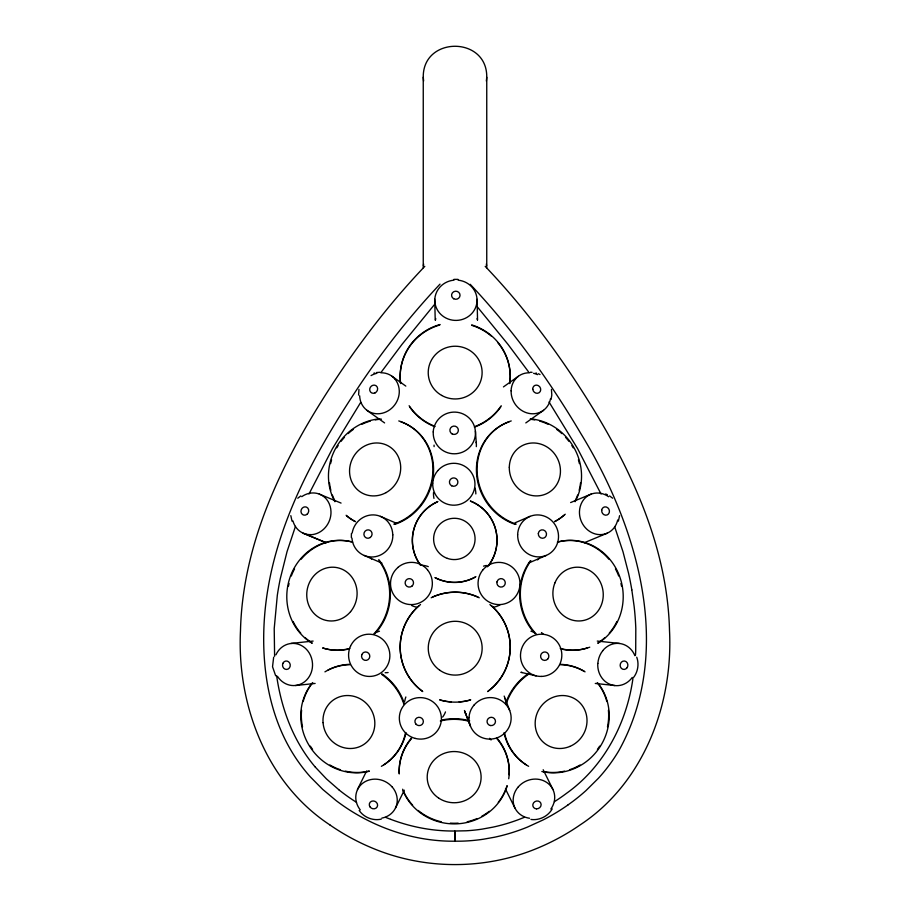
<?xml version="1.0" encoding="UTF-8"?>
<svg xmlns="http://www.w3.org/2000/svg" width="910" height="910" viewBox="0 0 910 910"><rect width="100%" height="100%" fill="white"/><g stroke="black" fill="none" stroke-linecap="round" stroke-linejoin="round"><path stroke-width="1.36" d="M351.431 533.476L351.34 537.548M423.252 267.756L423.616 264.002M423.252 265.891L423.252 77.248C422.627 35.99 487.385 35.922 486.748 77.248L486.748 265.891M486.361 81.07L486.748 77.248M619.585 515.663L618.379 521.168M358.961 389.412L358.597 395.076M632.962 678.348C626.706 723.211 604.069 766.436 566.816 793.111A193.785 193.739 -30.8 0 1 554.474 801.653M551.062 399.433L551.801 395.076L551.449 389.412M273.66 657.191L272.534 666.746L275.673 675.812M295.454 526.378L287.037 551.653L280.269 578.737A320.707 320.695 -74.1 0 0 277.322 595.265L274.217 628.537L274.604 656.281M309.013 493.959L332.457 448.619L360.69 402.402M357.437 789.527L366.605 770.997M395.509 808.012L404.313 790.198M552.211 808.888C548.127 816.27 539.334 820.604 530.996 819.466M633.622 677.404C637.944 671.739 639.207 663.89 636.738 657.191M381.461 371.837L402.004 344.367L434.263 304.804M440.008 284.125C410.888 315.042 384.475 348.485 360.724 383.667C315.11 451.883 273.409 526.64 265.14 609.734A300.937 300.937 -74.9 0 0 263.934 627.001C262.376 665.199 267.961 704.363 284.841 738.954A170.557 170.5 57.2 0 0 299.674 763.638A165.745 165.722 59.6 0 0 310.537 777.094L322.697 789.38L336.04 800.538A201.815 201.781 31.9 0 0 365.32 819.114A200.735 200.689 27.2 0 0 391.983 830.637C412.105 837.678 433.41 841.409 454.727 841.193L454.75 831.012C432.933 831.251 411.149 827.065 390.765 819.353M424.788 266.368C393.063 299.606 364.683 336.006 339.043 374.124C287.924 450.689 242.731 536.729 240.479 630.812C236.816 704.727 266.516 783.214 329.864 824.892M537.526 559.889L539.175 558.274M297.763 498.214L300.8 495.927M567.908 804.997L572.595 801.585A194.251 194.239 -29.6 0 0 586.04 790.528L598.336 778.346A167.292 167.281 -65 0 0 618.971 750.443C674.697 649.604 637.307 525.65 580.842 433.57C549.265 380.164 512.762 329.488 470.186 284.295M503.446 386.909L518.359 376.285M525.798 422.923L543.566 410.319M528.505 563.097L546.205 555.453M515.06 522.806L529.984 516.368M570.627 502.559L591.147 494.084M584.265 542.724L607.311 533.18M524.149 817.408L519.087 819.409A183.968 183.968 0 0 1 503.548 824.517A184.719 184.707 -13.5 0 1 492.879 827.156L482.163 829.124A167.963 167.906 -10.2 0 1 465.965 830.796L455 831.012L455 841.193L460.767 841.17A177.268 177.166 -9 0 0 483.483 839.202L494.721 837.189A197.06 197.06 -10.5 0 0 511.42 832.832A194.66 194.649 -9.6 0 0 527.504 827.076L543.134 819.921A202.839 202.828 -27.9 0 0 567.908 804.997M373.93 373.134L374.51 372.986M381.279 819.125C373.066 821.07 363.943 817.442 359.188 810.491M376.353 372.554L380.209 372.258M295.488 685.537L315.122 683.444M290.938 643.438L313.131 641.072M453.919 279.37L458.014 279.37M530.2 372.258L532.066 372.304M597.267 641.072L619.471 643.438M595.277 683.444L614.921 685.537M536.058 675.88L520.895 672.297A21.169 20.668 -76.7 0 0 522.294 672.535M535.899 372.986L536.468 373.134M319.251 494.084L341.057 503.082M303.087 533.18L326.144 542.724M303.929 533.533L326.03 542.667M380.425 516.368L396.589 523.341M364.205 555.453L381.893 563.097M605.639 493.982L607.402 494.744M538.276 373.737L540.017 374.522M609.598 495.927L612.646 498.214M366.844 410.319L384.6 422.923M392.039 376.285L405.814 386.102M338.782 789.687L326.451 778.914L315.361 767.164M541.484 632.564L543.225 634.031M369.983 557.5L371.655 559.07M485.201 266.357C516.937 299.606 545.317 336.006 570.957 374.124C622.065 450.689 667.258 536.718 669.521 630.789C673.184 704.693 643.506 783.169 580.182 824.869A226.226 226.215 -23.2 0 1 553.018 841.033A226.624 226.601 -31.1 0 1 535.672 848.916C484.598 869.789 425.425 869.812 374.363 848.928A226.601 226.567 29.2 0 1 357.016 841.056A226.249 226.249 0 0 1 329.864 824.904M477.557 307.136L507.973 344.344L528.517 371.837M549.014 401.981L577.611 448.664L601.044 494.028M543.179 769.758L552.973 789.527M505.459 788.924L514.901 808.012M504.174 696.07L509.702 710.46M464.612 711.006L470.106 725.327M465.294 712.826L470.447 726.248M614.591 526.515L623.009 551.79L628.594 573.391A320.832 320.798 76.7 0 1 631.813 589.851M292.03 521.168L290.825 515.663M631.813 589.851L634.145 606.424A291.416 291.405 76 0 1 635.806 628.651L635.703 650.866A256.529 256.506 -79 0 1 635.498 655.007M486.361 263.934L486.748 267.756M423.252 77.248L423.616 81.001M475.418 430.987L476.271 442.92M434.741 300.277L435.219 320.138M477.079 299.253L477.545 320.013M369.062 771.054A55.032 51.972 55.9 0 1 345.356 771.134M340.431 769.758A55.032 51.972 55.9 0 1 329.886 764.991M312.574 749.385A55.032 51.972 55.9 0 1 310.355 746.143M302.507 726.908A55.032 51.972 55.9 0 1 301.585 710.232M303.178 701.485A55.032 51.972 55.9 0 1 312.756 682.614M327.941 670.09A55.032 51.972 55.9 0 1 349.394 664.334M381.973 673.832A55.032 51.972 55.9 0 1 404.37 703.566M405.997 732.812A55.032 51.972 55.9 0 1 383.838 764.798M405.519 732.8A55.032 51.972 55.9 0 1 381.37 766.322M369.369 771.202A55.032 51.972 55.9 0 1 310.173 747.11A55.032 51.972 55.9 0 1 311.925 683.342M324.938 671.853A55.032 51.972 55.9 0 1 350.225 664.664M381.756 674.446A55.032 51.972 55.9 0 1 403.915 704.249M277.595 676.517A21.089 19.281 83.9 0 0 299.799 684.457A21.089 19.281 83.9 0 0 312.494 663.47A21.408 19.576 83.9 0 0 307.694 650.752A21.089 19.281 83.9 0 0 275.935 654.836M597.244 682.614A55.032 51.972 -55.9 0 1 606.822 701.485M608.415 710.232A55.032 51.972 -55.9 0 1 607.482 726.908M599.644 746.143A55.032 51.972 -55.9 0 1 597.426 749.385M580.114 764.991A55.032 51.972 -55.9 0 1 569.558 769.758M564.644 771.134A55.032 51.972 -55.9 0 1 543.372 771.578M526.162 764.798A55.032 51.972 -55.9 0 1 504.003 732.812M505.63 703.566A55.032 51.972 -55.9 0 1 528.027 673.832M560.606 664.334A55.032 51.972 -55.9 0 1 584.22 671.307M598.075 683.342A55.032 51.972 -55.9 0 1 600.179 746.564A55.032 51.972 -55.9 0 1 541.837 771.509M528.63 766.322A55.032 51.972 -55.9 0 1 504.481 732.8M506.085 704.249A55.032 51.972 -55.9 0 1 528.244 674.446M559.775 664.664A55.032 51.972 -55.9 0 1 585.062 671.853M435.492 319.967A21.169 20.213 -1.3 0 1 435.765 318.546M477.124 318.477A21.169 20.213 -1.3 0 1 477.397 319.899M458.139 280.178A21.123 20.179 -1.3 0 1 476.965 301.961A21.123 20.179 -1.3 0 1 454.454 320.365A21.123 20.179 -1.3 0 1 434.832 299.219M454.01 280.155A21.123 20.179 -1.3 0 0 439.962 287.071A21.408 20.452 -1.3 0 0 434.787 299.253M476.18 442.169A21.169 20.896 -4.2 0 1 476.328 446.639M434.104 446.628A21.169 20.896 -4.2 0 1 434.059 445.138M433.251 431.897A21.089 20.816 -4.2 0 0 454.295 453.794A21.123 20.85 -4.2 0 0 473.575 424.287A21.123 20.85 -4.2 0 0 438.404 419.305A21.408 21.135 -4.2 0 0 433.205 431.897M381.893 818.09A21.089 19.292 26.3 0 0 397.215 798.957A21.408 19.588 26.3 0 0 392.108 786.843M360.258 809.889A21.089 19.292 26.3 0 1 363.192 782.873A21.089 19.292 26.3 0 1 392.051 786.854M359.666 395.804A21.089 19.155 -54.6 0 0 380.096 413.629A21.089 19.155 -54.6 0 0 399.285 390.834A21.408 19.451 -54.6 0 0 394.781 378.867M380.778 372.793A21.18 19.235 -54.6 0 1 394.826 378.822M371.052 375.591A21.18 19.235 -54.6 0 1 376.831 373.305M505.016 698.391A21.169 20.759 -21 0 1 505.801 702.759M466.17 714.589A21.169 20.759 -21 0 1 464.453 710.505M474.19 704.92A21.123 20.714 -21 0 1 508.03 707.252A21.123 20.714 -21 0 1 495.245 738.408A21.123 20.714 -21 0 1 469.048 717.467M468.991 717.501A21.408 20.998 -21 0 1 474.121 704.954M507.018 785.728A55.032 52.279 0.4 0 1 498.282 802.324M489.262 811.31A55.032 52.279 0.4 0 1 481.743 816.27M477.09 818.545A55.032 52.279 0.4 0 1 467.205 821.787M458.151 823.129A55.032 52.279 0.4 0 1 450.302 823.129M441.248 821.776A55.032 52.279 0.4 0 1 418.179 810.469M412.628 805.191A55.032 52.279 0.4 0 1 402.652 789.22M399.24 773.443A55.032 52.279 0.4 0 1 411.764 737.669M442.499 719.89A55.032 52.279 0.4 0 1 469.697 720.822M496.632 737.714A55.032 52.279 0.4 0 1 509.099 774.729M496.928 738.692A55.032 52.279 0.4 0 1 508.724 778.767M507.12 786.035A55.032 52.279 0.4 0 1 456.911 823.834A55.032 52.279 0.4 0 1 403.039 790.824M399.228 773.932A55.032 52.279 0.4 0 1 411.479 738.636M440.326 721.016A55.032 52.279 0.4 0 1 469.344 721.357M417.474 607.311A21.169 20.987 -72.7 0 1 411.764 605.571M420.966 565.246A21.169 20.987 -72.7 0 1 428.291 566.634M397.988 567.442A21.089 20.907 -72.7 0 0 402.971 602.83A21.089 20.907 -72.7 0 0 432.341 582.582A21.408 21.226 -72.7 0 0 427.484 569.831M397.932 567.396A21.18 21.01 -72.7 0 1 427.529 569.797M497.645 342.41A55.032 53.838 -0.4 0 1 509.839 383.076M500.762 406.861A55.032 53.838 -0.4 0 1 474.417 427.131M434.73 426.665A55.032 53.838 -0.4 0 1 409.614 406.861M400.548 383.076A55.032 53.838 -0.4 0 1 439.701 325.029M471.96 325.405A55.032 53.838 -0.4 0 1 491.241 335.995M471.653 324.881A55.032 53.838 -0.4 0 1 509.714 383.599M501.239 405.735A55.032 53.838 -0.4 0 1 475.429 426.324M434.912 426.324A55.032 53.838 -0.4 0 1 409.113 405.712M400.662 383.576A55.032 53.838 -0.4 0 1 440.076 324.506M515.242 524.399A55.032 51.222 59.4 0 1 476.522 473.041A55.032 51.222 59.4 0 1 509.156 421.796M531.042 419.362A55.032 51.222 59.4 0 1 534.761 419.92M539.664 421.08A55.032 51.222 59.4 0 1 547.979 424.231M556.818 429.497A55.032 51.222 59.4 0 1 561.845 433.592M565.531 437.278A55.032 51.222 59.4 0 1 568.875 441.293M571.867 445.593A55.032 51.222 59.4 0 1 573.22 447.834M578.396 459.812A55.032 51.222 59.4 0 1 579.408 463.588M580.546 482.789A55.032 51.222 59.4 0 1 579.147 490.262M577.645 495.063A55.032 51.222 59.4 0 1 575.143 500.773M563.881 515.265A55.032 51.222 59.4 0 1 554.872 521.498M516.22 524.137A55.032 51.222 59.4 0 1 477.136 472.051A55.032 51.222 59.4 0 1 511.227 420.932M530.314 418.85A55.032 51.222 59.4 0 1 575.086 501.706M565.269 514.218A55.032 51.222 59.4 0 1 554.486 521.658M499.977 604.888A21.169 20.987 72.7 0 1 492.924 607.311M483.528 566.145A21.169 20.987 72.7 0 1 486.452 565.474M482.994 569.797A21.123 20.953 72.7 0 1 516.698 572.253A21.123 20.953 72.7 0 1 504.47 603.899A21.123 20.953 72.7 0 1 478.068 582.548A21.408 21.226 72.7 0 1 482.914 569.831M530.928 631.21A21.169 20.668 -76.7 0 1 533.704 632.222M517.676 534.784A21.123 20.293 66.6 0 0 543.725 556.249A21.123 20.293 66.6 0 0 555.157 524.877A21.123 20.293 66.6 0 0 522.283 522.147A21.408 20.566 66.6 0 0 517.631 534.818M550.493 398.83A21.123 19.19 54.6 0 1 528.846 413.39A21.123 19.19 54.6 0 1 511.124 390.799M515.583 378.822A21.18 19.235 54.6 0 1 529.62 372.793M533.567 373.305A21.18 19.235 54.6 0 1 537.48 374.636M511.079 390.822A21.408 19.451 54.6 0 1 515.617 378.867M388.104 672.535A21.169 20.668 76.7 0 1 385.158 672.706M376.706 632.222A21.169 20.668 76.7 0 1 379.47 631.21M445.479 711.904A21.169 20.759 21 0 1 442.613 717.08M404.757 701.28A21.169 20.759 21 0 1 405.86 696.98M311.084 534.614A21.123 19.065 -67.5 0 1 292.952 520.964M301.767 496.667A21.18 19.11 -67.5 0 1 326.667 499.442A21.408 19.315 -67.5 0 1 330.99 511.784A21.18 19.11 -67.5 0 1 311.106 534.705M491.241 605.559A55.032 54.953 0.2 0 1 488.181 691.077M470.709 699.813A55.032 54.953 0.2 0 1 459.129 701.894M451.28 701.894A55.032 54.953 0.2 0 1 439.701 699.813M422.217 691.077A55.032 54.953 0.2 0 1 419.169 605.559M432.341 597.108A55.032 54.953 0.2 0 1 478.068 597.108M489.899 604.547A55.032 54.953 0.2 0 1 487.635 691.589M470.334 700.029A55.032 54.953 0.2 0 1 440.042 700.029M422.752 691.577A55.032 54.953 0.2 0 1 420.522 604.536M431.169 597.768A55.032 54.953 0.2 0 1 479.251 597.779M470.561 501.205A42.338 42.144 -14.8 0 1 488.522 565.611M474.884 577.338A42.338 42.144 -14.8 0 1 435.207 577.782M420.17 564.757A42.338 42.144 -14.8 0 1 437.244 501.967M470.379 501A42.338 42.144 -14.8 0 1 487.453 566.782M475.885 576.621A42.338 42.144 -14.8 0 1 435.116 577.611M420.409 565.008A42.338 42.144 -14.8 0 1 437.915 501.512M518.37 786.797A21.123 19.326 -26.3 0 1 546.865 782.532A21.123 19.326 -26.3 0 1 550.857 809.035M529.563 818.261A21.123 19.326 -26.3 0 1 513.195 798.923A21.408 19.588 -26.3 0 1 518.29 786.843M474.974 488.022A21.169 20.998 -4.8 0 1 475.828 493.937M433.968 498.396A21.169 20.998 -4.8 0 1 433.547 492.435M437.903 470.538A21.123 20.953 -4.8 0 1 471.824 473.223A21.123 20.953 -4.8 0 1 459.072 504.538A21.123 20.953 -4.8 0 1 432.762 483.153M432.716 483.187A21.408 21.237 -4.8 0 1 437.824 470.572M617.697 519.963A21.123 19.065 67.5 0 1 599.315 534.614A21.089 19.03 67.5 0 1 579.454 511.784A21.408 19.315 67.5 0 1 583.776 499.488A21.089 19.03 67.5 0 1 608.619 496.735M378.787 559.604A55.032 51.301 -79.5 0 1 375.113 633.451M348.405 649.103A55.032 51.301 -79.5 0 1 323.027 648.022M311.937 642.835A55.032 51.301 -79.5 0 1 305.055 637.591M300.709 633.133A55.032 51.301 -79.5 0 1 293.111 621.519M288.504 586.074A55.032 51.301 -79.5 0 1 289.039 583.503M291.302 575.996A55.032 51.301 -79.5 0 1 294.544 568.886M301.085 559.263A55.032 51.301 -79.5 0 1 351.351 541.78M312.153 643.279A55.032 51.301 -79.5 0 1 291.007 574.756A55.032 51.301 -79.5 0 1 352.636 542.167M379.083 560.81A55.032 51.301 -79.5 0 1 373.521 634.236M349.736 648.455A55.032 51.301 -79.5 0 1 322.64 647.988M390.765 819.375A191.362 191.35 27 0 1 385.681 817.362M356.538 802.358A193.5 193.5 0 0 1 338.748 789.721M315.349 767.176A149.775 149.684 55.5 0 1 305.498 754.208A159.58 159.512 54.5 0 1 297.058 740.251C286.752 721.004 280.371 699.813 277.015 678.291A247.418 247.361 82.6 0 1 276.629 675.55M489.569 738.306A47.149 44.727 0.4 0 1 491.047 739.989M586.973 648.022A55.032 51.301 79.5 0 1 561.595 649.103M534.887 633.451A55.032 51.301 79.5 0 1 530.45 560.606M558.649 541.78A55.032 51.301 79.5 0 1 608.915 559.263M615.444 568.886A55.032 51.301 79.5 0 1 618.698 575.996M620.961 583.503A55.032 51.301 79.5 0 1 621.496 586.074M616.889 621.519A55.032 51.301 79.5 0 1 609.29 633.133M604.945 637.591A55.032 51.301 79.5 0 1 598.052 642.835M589.748 647.181A55.032 51.301 79.5 0 1 560.264 648.455M536.479 634.236A55.032 51.301 79.5 0 1 530.917 560.81M557.364 542.167A55.032 51.301 79.5 0 1 618.993 574.756A55.032 51.301 79.5 0 1 597.847 643.279M602.682 650.718A21.18 19.36 -83.9 0 1 634.896 655.701M632.257 677.438A21.18 19.36 -83.9 0 1 610.075 684.377A21.18 19.36 -83.9 0 1 597.79 663.47M597.87 663.47A21.408 19.576 -83.9 0 1 602.716 650.752M352.193 532.987A21.18 20.35 -66.6 0 1 367.162 515.754A21.18 20.35 -66.6 0 1 388.229 522.147A21.408 20.566 -66.6 0 1 392.767 534.818M392.847 534.818A21.18 20.35 -66.6 0 1 373.384 556.931A21.18 20.35 -66.6 0 1 351.954 538.106M400.844 421.796A55.032 51.222 -59.4 0 1 433.478 473.041A55.032 51.222 -59.4 0 1 394.747 524.399M355.127 521.498A55.032 51.222 -59.4 0 1 346.118 515.265M334.857 500.773A55.032 51.222 -59.4 0 1 332.355 495.063M330.853 490.262A55.032 51.222 -59.4 0 1 329.454 482.789M330.592 463.588A55.032 51.222 -59.4 0 1 331.604 459.812M336.78 447.834A55.032 51.222 -59.4 0 1 338.133 445.593M341.113 441.293A55.032 51.222 -59.4 0 1 344.469 437.278M348.155 433.592A55.032 51.222 -59.4 0 1 353.182 429.497M362.021 424.231A55.032 51.222 -59.4 0 1 370.336 421.08M375.238 419.92A55.032 51.222 -59.4 0 1 381.438 419.146M398.773 420.932A55.032 51.222 -59.4 0 1 432.864 472.051A55.032 51.222 -59.4 0 1 393.78 524.137M355.514 521.658A55.032 51.222 -59.4 0 1 346.733 515.959M334.914 501.706A55.032 51.222 -59.4 0 1 379.686 418.85M323.05 722.631A26.947 25.446 55.9 0 0 363.545 744.642A26.947 25.446 55.9 0 0 360.121 698.778A26.947 25.446 55.9 0 0 323.05 722.631M282.908 663.288A4.232 3.867 83.9 0 0 286.65 669.441A4.232 3.867 83.9 0 0 289.607 662.935A4.232 3.867 83.9 0 0 282.908 663.288M569.842 746.439A26.947 25.446 -55.9 0 0 577.85 700.928A26.947 25.446 -55.9 0 0 535.58 718.684A26.947 25.446 -55.9 0 0 569.842 746.439M453.692 298.742A4.232 4.038 -1.3 0 0 460.039 295.227A4.232 4.038 -1.3 0 0 453.692 291.746A4.232 4.038 -1.3 0 0 453.692 298.742M452.19 433.968A4.232 4.175 -4.2 0 0 458.367 430.043A4.232 4.175 -4.2 0 0 451.861 426.733A4.232 4.175 -4.2 0 0 452.19 433.968M369.972 806.84A4.232 3.867 26.3 0 0 377.161 806.908A4.232 3.867 26.3 0 0 373.191 800.959A4.232 3.867 26.3 0 0 369.972 806.84M375.079 392.892A4.232 3.845 -54.6 0 0 376.183 385.806A4.232 3.845 -54.6 0 0 369.744 388.923A4.232 3.845 -54.6 0 0 375.079 392.892M490.456 725.543A4.232 4.152 -21 0 0 495.256 720.049A4.232 4.152 -21 0 0 488.078 718.752A4.232 4.152 -21 0 0 490.456 725.543M438.654 798.07A26.947 25.594 0.4 0 0 481.003 779.449A26.947 25.594 0.4 0 0 442.829 753.912A26.947 25.594 0.4 0 0 438.654 798.07M412.037 586.063A4.232 4.197 -72.7 0 0 410.74 578.862A4.232 4.197 -72.7 0 0 405.189 583.629A4.232 4.197 -72.7 0 0 412.037 586.063M441.691 395.429A26.947 26.367 -0.4 0 0 482.118 372.588A26.947 26.367 -0.4 0 0 441.691 349.77A26.947 26.367 -0.4 0 0 441.691 395.429M509.304 467.239A26.947 25.082 59.4 0 0 547.206 493.391A26.947 25.082 59.4 0 0 548.116 447.697A26.947 25.082 59.4 0 0 509.304 467.239M496.985 581.888A4.232 4.197 72.7 0 0 502.309 586.904A4.232 4.197 72.7 0 0 503.947 579.772A4.232 4.197 72.7 0 0 496.985 581.888M541.245 676.437A21.123 20.623 -76.7 0 0 554.577 639.139A21.18 20.68 -76.7 0 0 525.4 641.766A21.408 20.907 -76.7 0 0 520.509 654.574A21.089 20.589 -76.7 0 0 541.245 676.426M547.683 659.102A4.232 4.129 -76.7 0 0 545.75 652.083A4.232 4.129 -76.7 0 0 540.745 657.373A4.232 4.129 -76.7 0 0 547.683 659.102M538.345 533.442A4.232 4.061 66.6 0 0 544.032 537.958A4.232 4.061 66.6 0 0 544.851 530.746A4.232 4.061 66.6 0 0 538.345 533.442M532.782 389.309A4.232 3.845 54.6 0 0 539.107 392.71A4.232 3.845 54.6 0 0 538.31 385.601A4.232 3.845 54.6 0 0 532.782 389.309M350.475 646.293A21.123 20.623 76.7 0 0 369.153 676.437A21.089 20.589 76.7 0 0 389.855 654.574A21.408 20.907 76.7 0 0 384.964 641.8A21.123 20.623 76.7 0 0 350.475 646.293M361.759 654.79A4.232 4.129 76.7 0 0 366.491 660.33A4.232 4.129 76.7 0 0 368.777 653.426A4.232 4.129 76.7 0 0 361.759 654.79M415.199 738.408A21.089 20.68 21 0 0 441.361 717.501A21.408 20.998 21 0 0 436.288 704.954A21.089 20.68 21 0 0 402.447 707.297A21.089 20.68 21 0 0 415.199 738.408M415.836 723.996A4.232 4.152 21 0 0 423.07 723.029A4.232 4.152 21 0 0 418.509 717.33A4.232 4.152 21 0 0 415.836 723.996M307.023 514.298A4.232 3.822 -67.5 0 0 306.545 507.143A4.232 3.822 -67.5 0 0 300.971 511.613A4.232 3.822 -67.5 0 0 307.023 514.298M439.689 670.192A26.947 26.902 0.2 0 0 482.038 650.605A26.947 26.902 0.2 0 0 443.875 623.782A26.947 26.902 0.2 0 0 439.689 670.192M447.367 558.387A20.725 20.634 -14.8 0 0 474.736 535.194A20.725 20.634 -14.8 0 0 440.929 523.227A20.725 20.634 -14.8 0 0 447.367 558.387M536.525 808.854A4.232 3.867 -26.3 0 0 540.767 803.052A4.232 3.867 -26.3 0 0 533.601 802.813A4.232 3.867 -26.3 0 0 536.525 808.854M451.724 485.826A4.232 4.197 -4.8 0 0 457.889 481.902A4.232 4.197 -4.8 0 0 451.383 478.569A4.232 4.197 -4.8 0 0 451.724 485.826M601.703 510.237A4.232 3.822 67.5 0 0 607.095 514.969A4.232 3.822 67.5 0 0 607.88 507.871A4.232 3.822 67.5 0 0 601.703 510.237M350.589 611.634A26.947 25.116 -79.5 0 0 337.235 567.669A26.947 25.116 -79.5 0 0 307.955 602.966A26.947 25.116 -79.5 0 0 350.589 611.634M554.918 582.889A26.947 25.116 79.5 0 0 581.069 620.859A26.947 25.116 79.5 0 0 598.223 578.51A26.947 25.116 79.5 0 0 554.918 582.889M627.115 667.678A4.232 3.867 -83.9 0 0 624.465 661.013A4.232 3.867 -83.9 0 0 620.461 666.962A4.232 3.867 -83.9 0 0 627.115 667.678M370.279 537.469A4.232 4.061 -66.6 0 0 369.79 530.223A4.232 4.061 -66.6 0 0 363.909 534.466A4.232 4.061 -66.6 0 0 370.279 537.469M386.067 492.617A26.947 25.082 -59.4 0 0 389.673 446.764A26.947 25.082 -59.4 0 0 349.633 468.957A26.947 25.082 -59.4 0 0 386.067 492.617"/></g></svg>
